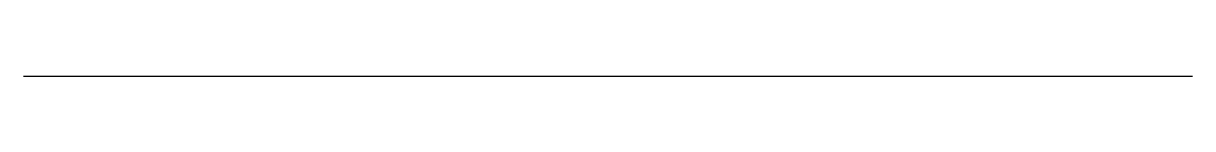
# Model space of a CAD drawing. Header units: metres. Extents: x 0 to 5000, y 0 to 0.
import ezdxf

# ---------------------------------------------------------------- set-up
doc = ezdxf.new("R2010")
doc.units = ezdxf.units.M
doc.layers.add('KYL-ULKOSEINA', color=7, linetype='Continuous')

msp = doc.modelspace()

# ---------------------------------------------------------------- linework, layer by layer
at = {"layer": 'KYL-ULKOSEINA'}
msp.add_line((0, 0), (5000, 0), dxfattribs=at)

doc.saveas('drawing.dxf')
